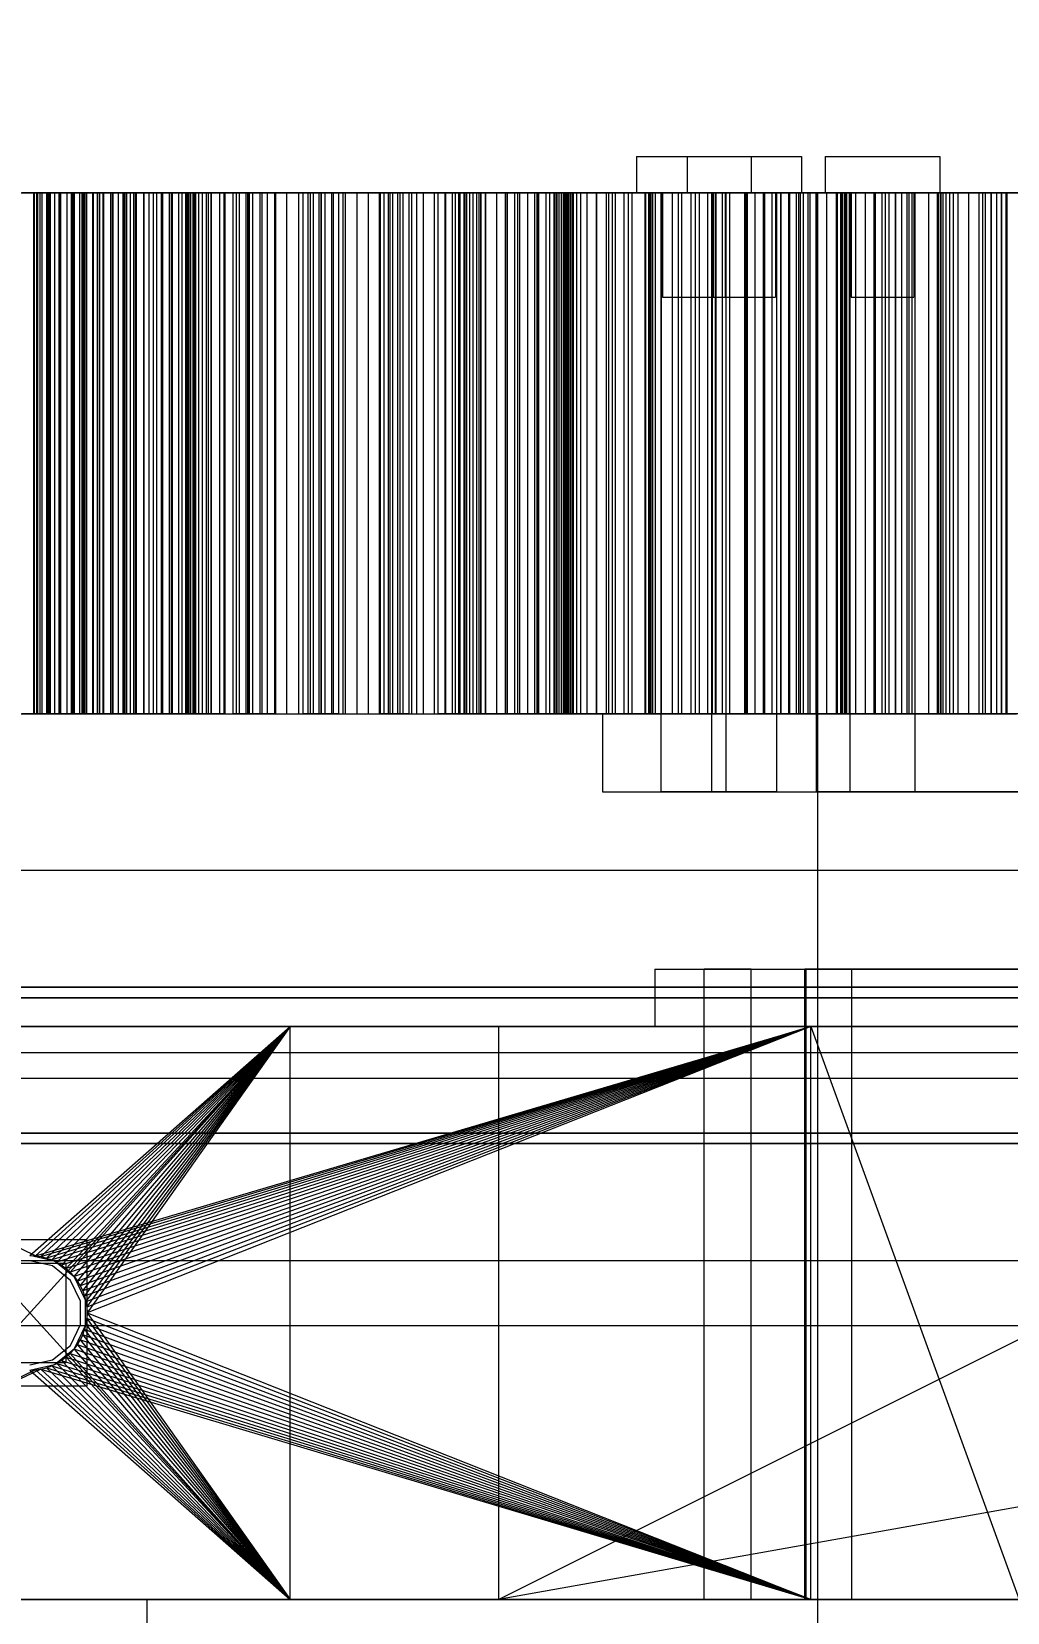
# Model space of a CAD drawing. Header units: millimetres. Extents: x -191664 to 191490, y -197311 to 10263.
# Drawn here: x 376 to 750, y -110025 to -109418 of the extents above; entities that cross this region are included whole.
import ezdxf

# ---------------------------------------------------------------- set-up
doc = ezdxf.new("R2010")
doc.units = ezdxf.units.MM
doc.layers.add('DET_briquetadora_superior', color=7, linetype='Continuous', lineweight=0)
doc.layers.add('R15_COTAS_TRANSPORTE_P', color=1, linetype='Continuous', lineweight=0)
doc.dimstyles.new('PLANTA_20', dxfattribs={"dimtxt": 50, "dimasz": 30, "dimexe": 30, "dimexo": 16, "dimgap": 20, "dimtad": 1, "dimtih": 1, "dimtoh": 1, "dimdec": 1, "dimzin": 0, "dimdsep": 46, "dimcen": 0.09, "dimadec": 0, "dimazin": 0, "dimtfac": 1, "dimtdec": 4, "dimtofl": 0, "dimtmove": 0, "dimatfit": 3, "dimfxl": 1, "dimtolj": 1, "dimtzin": 0, "dimarcsym": 0})

# ---------------------------------------------------------------- blocks, each defined once
blk = doc.blocks.new('*D131')
at = {"layer": 'Defpoints', "color": 0, "transparency": 16777216}
for p in [(1100, -183968.15), (1139.8, -184162.66), (1104.62, -184212), (1304.62, -184212), (1304.62, -184212)]:
    blk.add_point(p, dxfattribs=at)
at = {"layer": 'R15_COTAS_TRANSPORTE_P', "color": 0, "lineweight": -2, "transparency": 16777216}
blk.add_arc((1304.62, -184212), 172.05, 140.00345, 169.99655, dxfattribs=at)
at = {"layer": 'R15_COTAS_TRANSPORTE_P', "color": 0, "transparency": 16777216}
for points in [[(1169.28, -184097.88), (1176.35, -184104.95), (1194.03, -184080.2)], [(1140.17, -184182.55), (1130.2, -184181.68), (1132.57, -184212)]]:
    blk.add_solid(points, dxfattribs=at)
blk = doc.blocks.new('*D132')
at = {"layer": 'Defpoints', "color": 0, "transparency": 16777216}
for p in [(-500, -194490), (-500, -194490), (500, -194490), (203.29, -194656.68), (439.69, -194832.02)]:
    blk.add_point(p, dxfattribs=at)
at = {"layer": 'R15_COTAS_TRANSPORTE_P', "color": 0, "lineweight": -2, "transparency": 16777216}
blk.add_arc((-500, -194490), 722.77, 342.37834, 357.62166, dxfattribs=at)
at = {"layer": 'R15_COTAS_TRANSPORTE_P', "color": 0, "transparency": 16777216}
for points in [[(217.15, -194519.89), (227.15, -194520.1), (222.77, -194490)], [(193.59, -194710.42), (184.12, -194707.19), (179.18, -194737.2)]]:
    blk.add_solid(points, dxfattribs=at)
blk = doc.blocks.new('*D133')
at = {"layer": 'Defpoints', "color": 0, "transparency": 16777216}
for p in [(439.69, -194147.98), (217.89, -194406.09), (-500, -194490), (-500, -194490), (500, -194490)]:
    blk.add_point(p, dxfattribs=at)
at = {"layer": 'R15_COTAS_TRANSPORTE_P', "color": 0, "lineweight": -2, "transparency": 16777216}
blk.add_arc((-500, -194490), 722.77, 2.37834, 17.62166, dxfattribs=at)
at = {"layer": 'R15_COTAS_TRANSPORTE_P', "color": 0, "transparency": 16777216}
for points in [[(184.12, -194272.81), (193.59, -194269.58), (179.18, -194242.8)], [(227.15, -194459.9), (217.15, -194460.11), (222.77, -194490)]]:
    blk.add_solid(points, dxfattribs=at)

msp = doc.modelspace()

# ---------------------------------------------------------------- linework, layer by layer
at = {"layer": 'DET_briquetadora_superior', "color": 9, "true_color": 0xb9c3c2}
for p, q in [((608, -109466), (610.18, -109466)), ((608, -109466), (608, -109480)), ((610.18, -109466), (616.28, -109466)), ((616.28, -109466), (625.1, -109466)), ((625.1, -109466), (634.9, -109466)), ((627.43, -109466), (629.6, -109466)), ((627.43, -109466), (627.43, -109480)), ((629.6, -109466), (635.71, -109466)), ((634.9, -109466), (643.72, -109466)), ((635.71, -109466), (644.53, -109466)), ((643.72, -109466), (649.82, -109466)), ((644.53, -109466), (654.32, -109466)), ((649.82, -109466), (652, -109466)), ((652, -109466), (652, -109480)), ((654.32, -109466), (663.14, -109466)), ((663.14, -109466), (669.25, -109466)), ((669.25, -109466), (671.43, -109466)), ((671.43, -109466), (671.43, -109480)), ((680.5, -109466), (682.68, -109466)), ((680.5, -109466), (680.5, -109480)), ((682.68, -109466), (688.78, -109466)), ((688.78, -109466), (697.6, -109466)), ((697.6, -109466), (707.4, -109466)), ((707.4, -109466), (716.22, -109466)), ((716.22, -109466), (722.32, -109466)), ((722.32, -109466), (724.5, -109466)), ((724.5, -109466), (724.5, -109480)), ((371.42, -109480), (376.43, -109480)), ((376.7, -109480), (371.97, -109480)), ((377.6, -109480), (373.06, -109480)), ((378.01, -109480), (373.73, -109480)), ((374.76, -109480), (379.63, -109480)), ((376.43, -109480), (376.43, -109680)), ((376.43, -109480), (381.41, -109480)), ((376.7, -109480), (376.7, -109680)), ((381.43, -109480), (376.7, -109480)), ((377.6, -109480), (377.6, -109680)), ((382.17, -109480), (377.6, -109480)), ((378.01, -109480), (378.01, -109680)), ((382.33, -109480), (378.01, -109480)), ((378.86, -109480), (378.86, -109680)), ((382.8, -109480), (378.86, -109480)), ((378.86, -109480), (381.72, -109480)), ((379.63, -109480), (379.63, -109680)), ((379.63, -109480), (384.47, -109480)), ((381.41, -109480), (381.41, -109680)), ((381.41, -109480), (386.37, -109480)), ((381.43, -109480), (381.43, -109680)), ((386.15, -109480), (381.43, -109480)), ((381.72, -109480), (381.72, -109680)), ((381.72, -109480), (386.81, -109480)), ((382.17, -109480), (382.17, -109680)), ((386.75, -109480), (382.17, -109480)), ((382.33, -109480), (382.33, -109680)), ((386.69, -109480), (382.33, -109480)), ((382.8, -109480), (382.8, -109680)), ((386.79, -109480), (382.8, -109480)), ((384.47, -109480), (384.47, -109680)), ((384.47, -109480), (389.3, -109480)), ((386.15, -109480), (386.15, -109680)), ((390.88, -109480), (386.15, -109480)), ((386.37, -109480), (386.37, -109680)), ((386.37, -109480), (391.28, -109480)), ((386.69, -109480), (386.69, -109680)), ((391.09, -109480), (386.69, -109480)), ((386.75, -109480), (386.75, -109680)), ((391.36, -109480), (386.75, -109480)), ((386.79, -109480), (386.79, -109680)), ((390.85, -109480), (386.79, -109480)), ((386.81, -109480), (386.81, -109680)), ((386.81, -109480), (391.85, -109480)), ((389.3, -109480), (389.3, -109680)), ((389.3, -109480), (394.09, -109480)), ((390.85, -109480), (390.85, -109680)), ((394.96, -109480), (390.85, -109480)), ((390.88, -109480), (390.88, -109680)), ((391.36, -109480), (390.88, -109480)), ((391.09, -109480), (391.09, -109680)), ((395.54, -109480), (391.09, -109480)), ((391.28, -109480), (391.28, -109680)), ((391.28, -109480), (396.16, -109480)), ((391.36, -109480), (391.36, -109680)), ((391.85, -109480), (391.85, -109680)), ((391.85, -109480), (396.85, -109480)), ((392.04, -109480), (392.04, -109680)), ((395.64, -109480), (392.04, -109480)), ((392.04, -109480), (395.81, -109480)), ((394.09, -109480), (394.09, -109680)), ((394.09, -109480), (395.54, -109480)), ((394.96, -109480), (394.96, -109680)), ((399.13, -109480), (394.96, -109480)), ((395.54, -109480), (395.54, -109680)), ((395.64, -109480), (395.64, -109680)), ((399.31, -109480), (395.64, -109480)), ((395.81, -109480), (395.81, -109680)), ((395.81, -109480), (400.93, -109480)), ((396.16, -109480), (396.16, -109680)), ((396.16, -109480), (400.98, -109480)), ((396.85, -109480), (396.85, -109680)), ((396.85, -109480), (401.79, -109480)), ((399.13, -109480), (399.13, -109680)), ((403.37, -109480), (399.13, -109480)), ((399.31, -109480), (399.31, -109680)), ((403.06, -109480), (399.31, -109480)), ((400.93, -109480), (400.93, -109680)), ((400.93, -109480), (405.98, -109480)), ((400.98, -109480), (400.98, -109680)), ((400.98, -109480), (403.37, -109480)), ((401.79, -109480), (401.79, -109680)), ((401.79, -109480), (406.66, -109480)), ((403.06, -109480), (403.06, -109680)), ((406.88, -109480), (403.06, -109480)), ((403.37, -109480), (403.37, -109680)), ((405.98, -109480), (405.98, -109680)), ((405.98, -109480), (410.97, -109480)), ((406.66, -109480), (406.66, -109680)), ((406.66, -109480), (411.46, -109480)), ((406.88, -109480), (406.88, -109680)), ((410.79, -109480), (406.88, -109480)), ((408.91, -109480), (408.91, -109680)), ((412.14, -109480), (408.91, -109480)), ((408.91, -109480), (413.56, -109480)), ((410.79, -109480), (410.79, -109680)), ((414.78, -109480), (410.79, -109480)), ((410.97, -109480), (410.97, -109680)), ((410.97, -109480), (415.89, -109480)), ((411.46, -109480), (411.46, -109680)), ((411.46, -109480), (414.78, -109480)), ((412.14, -109480), (412.14, -109680)), ((415.45, -109480), (412.14, -109480)), ((413.56, -109480), (413.56, -109680)), ((413.56, -109480), (418.65, -109480)), ((414.78, -109480), (414.78, -109680)), ((415.45, -109480), (415.45, -109680)), ((418.86, -109480), (415.45, -109480)), ((415.89, -109480), (415.89, -109680)), ((415.89, -109480), (420.72, -109480)), ((418.65, -109480), (418.65, -109680)), ((418.65, -109480), (423.67, -109480)), ((418.86, -109480), (418.86, -109680)), ((422.35, -109480), (418.86, -109480)), ((420.72, -109480), (420.72, -109680)), ((420.72, -109480), (425.45, -109480)), ((422.35, -109480), (422.35, -109680)), ((425.95, -109480), (422.35, -109480)), ((423.67, -109480), (423.67, -109680)), ((423.67, -109480), (428.6, -109480)), ((425.45, -109480), (425.45, -109680)), ((425.45, -109480), (429.66, -109480)), ((425.95, -109480), (425.95, -109680)), ((429.66, -109480), (425.95, -109480)), ((428.6, -109480), (428.6, -109680)), ((428.6, -109480), (433.44, -109480)), ((429.3, -109480), (429.3, -109680)), ((432.13, -109480), (429.3, -109480)), ((429.3, -109480), (434.78, -109480)), ((429.66, -109480), (429.66, -109680)), ((432.13, -109480), (432.13, -109680)), ((435.05, -109480), (432.13, -109480)), ((433.44, -109480), (433.44, -109680)), ((433.44, -109480), (438.18, -109480)), ((434.78, -109480), (434.78, -109680)), ((434.78, -109480), (439.8, -109480)), ((435, -109480), (435.08, -109480)), ((435, -109680), (435, -109480)), ((435.05, -109480), (435.05, -109680)), ((438.08, -109480), (435.05, -109480)), ((435.08, -109480), (435.31, -109480)), ((435.08, -109680), (435.08, -109480)), ((435.31, -109480), (435.69, -109480)), ((435.31, -109680), (435.31, -109480)), ((435.69, -109480), (436.23, -109480)), ((435.69, -109680), (435.69, -109480)), ((436.23, -109480), (436.92, -109480)), ((436.23, -109680), (436.23, -109480)), ((436.92, -109480), (437.76, -109480)), ((436.92, -109680), (436.92, -109480)), ((437.76, -109480), (438.75, -109480)), ((437.76, -109680), (437.76, -109480)), ((438.08, -109480), (438.08, -109680)), ((441.22, -109480), (438.08, -109480)), ((438.18, -109480), (438.18, -109680)), ((438.18, -109480), (442.81, -109480)), ((438.75, -109480), (439.9, -109480)), ((438.75, -109680), (438.75, -109480)), ((439.8, -109480), (439.8, -109680)), ((439.8, -109480), (444.73, -109480)), ((443.67, -109480), (439.9, -109480)), ((439.9, -109680), (439.9, -109480)), ((441.22, -109480), (441.22, -109680)), ((444.48, -109480), (441.22, -109480)), ((442.81, -109480), (442.81, -109680)), ((442.81, -109480), (447.87, -109480)), ((450.03, -109480), (443.67, -109480)), ((443.67, -109680), (443.67, -109480)), ((444.48, -109480), (444.48, -109680)), ((447.87, -109480), (444.48, -109480)), ((444.73, -109480), (444.73, -109680)), ((444.73, -109480), (449.57, -109480)), ((447.87, -109480), (447.87, -109680)), ((449.57, -109480), (449.57, -109680)), ((449.57, -109480), (454.29, -109480)), ((458.76, -109480), (450.03, -109480)), ((450.03, -109680), (450.03, -109480)), ((453.03, -109480), (453.03, -109680)), ((455.42, -109480), (453.03, -109480)), ((453.03, -109480), (459.28, -109480)), ((454.29, -109480), (454.29, -109680)), ((454.29, -109480), (458.89, -109480)), ((455.42, -109480), (455.42, -109680)), ((457.92, -109480), (455.42, -109480)), ((457.92, -109480), (457.92, -109680)), ((460.55, -109480), (457.92, -109480)), ((469.5, -109480), (458.76, -109480)), ((458.76, -109680), (458.76, -109480)), ((458.89, -109480), (458.89, -109680)), ((458.89, -109480), (463.36, -109480)), ((459.28, -109480), (459.28, -109680)), ((459.28, -109480), (464.19, -109480)), ((460.55, -109480), (460.55, -109680)), ((463.3, -109480), (460.55, -109480)), ((463.3, -109480), (463.3, -109680)), ((466.19, -109480), (463.3, -109480)), ((463.36, -109480), (463.36, -109680)), ((463.36, -109480), (469.23, -109480)), ((464.19, -109480), (464.19, -109680)), ((464.19, -109480), (468.98, -109480)), ((466.19, -109480), (466.19, -109680)), ((469.23, -109480), (466.19, -109480)), ((468.98, -109480), (468.98, -109680)), ((468.98, -109480), (473.66, -109480)), ((469.23, -109480), (469.23, -109680)), ((481.86, -109480), (469.5, -109480)), ((469.5, -109680), (469.5, -109480)), ((473.66, -109480), (473.66, -109680)), ((473.66, -109480), (478.22, -109480)), ((478.22, -109480), (478.22, -109680)), ((478.22, -109480), (482.65, -109480)), ((479.85, -109480), (479.85, -109680)), ((481.79, -109480), (479.85, -109480)), ((479.85, -109480), (486.83, -109480)), ((481.79, -109480), (481.79, -109680)), ((483.85, -109480), (481.79, -109480)), ((495.34, -109480), (481.86, -109480)), ((481.86, -109680), (481.86, -109480)), ((482.65, -109480), (482.65, -109680)), ((482.65, -109480), (486.91, -109480)), ((483.85, -109480), (483.85, -109680)), ((486.05, -109480), (483.85, -109480)), ((486.05, -109480), (486.05, -109680)), ((488.38, -109480), (486.05, -109480)), ((486.83, -109480), (486.83, -109680)), ((486.83, -109480), (491.56, -109480)), ((486.91, -109480), (486.91, -109680)), ((486.91, -109480), (493.53, -109480)), ((488.38, -109480), (488.38, -109680)), ((490.87, -109480), (488.38, -109480)), ((490.87, -109480), (490.87, -109680)), ((493.53, -109480), (490.87, -109480)), ((491.56, -109480), (491.56, -109680)), ((491.56, -109480), (496.18, -109480)), ((493.53, -109480), (493.53, -109680)), ((509.45, -109480), (495.34, -109480)), ((495.34, -109680), (495.34, -109480)), ((496.18, -109480), (496.18, -109680)), ((496.18, -109480), (500.67, -109480)), ((500.67, -109480), (500.67, -109680)), ((500.67, -109480), (505.02, -109480)), ((505.02, -109480), (505.02, -109680)), ((505.02, -109480), (509.22, -109480)), ((509.22, -109480), (509.22, -109680)), ((509.22, -109480), (513.24, -109480)), ((523.62, -109480), (509.45, -109480)), ((509.45, -109680), (509.45, -109480)), ((509.52, -109480), (509.52, -109680)), ((510.98, -109480), (509.52, -109480)), ((509.52, -109480), (517.14, -109480)), ((510.98, -109480), (510.98, -109680)), ((512.58, -109480), (510.98, -109480)), ((512.58, -109480), (512.58, -109680)), ((514.33, -109480), (512.58, -109480)), ((513.24, -109480), (513.24, -109680)), ((513.24, -109480), (520.54, -109480)), ((514.33, -109480), (514.33, -109680)), ((516.23, -109480), (514.33, -109480)), ((516.23, -109480), (516.23, -109680)), ((518.29, -109480), (516.23, -109480)), ((517.14, -109480), (517.14, -109680)), ((517.14, -109480), (521.66, -109480)), ((518.29, -109480), (518.29, -109680)), ((520.54, -109480), (518.29, -109480)), ((520.54, -109480), (520.54, -109680)), ((521.66, -109480), (521.66, -109680)), ((521.66, -109480), (526.06, -109480)), ((537.33, -109480), (523.62, -109480)), ((523.62, -109680), (523.62, -109480)), ((526.06, -109480), (526.06, -109680)), ((526.06, -109480), (530.31, -109480)), ((530.31, -109480), (530.31, -109680)), ((530.31, -109480), (534.41, -109480)), ((531.79, -109480), (534.47, -109480)), ((531.88, -109480), (531.79, -109480)), ((531.79, -109680), (531.79, -109480)), ((534.74, -109480), (531.88, -109480)), ((531.88, -109680), (531.88, -109480)), ((534.41, -109480), (534.41, -109680)), ((534.41, -109480), (538.35, -109480)), ((534.47, -109480), (539.83, -109480)), ((534.47, -109680), (534.47, -109480)), ((540.26, -109480), (534.74, -109480)), ((534.74, -109680), (534.74, -109480)), ((550.03, -109480), (537.33, -109480)), ((537.33, -109680), (537.33, -109480)), ((538.35, -109480), (538.35, -109680)), ((538.35, -109480), (542.09, -109480)), ((539.83, -109480), (547.65, -109480)), ((539.83, -109680), (539.83, -109480)), ((548.24, -109480), (540.26, -109480)), ((540.26, -109680), (540.26, -109480)), ((541.74, -109480), (541.74, -109680)), ((542.72, -109480), (541.74, -109480)), ((541.74, -109480), (549.94, -109480)), ((542.09, -109480), (542.09, -109680)), ((542.09, -109480), (550, -109480)), ((542.72, -109480), (542.72, -109680)), ((543.84, -109480), (542.72, -109480)), ((543.84, -109480), (543.84, -109680)), ((545.12, -109480), (543.84, -109480)), ((545.12, -109480), (545.12, -109680)), ((546.56, -109480), (545.12, -109480)), ((546.56, -109480), (546.56, -109680)), ((548.18, -109480), (546.56, -109480)), ((547.65, -109480), (557.64, -109480)), ((547.65, -109680), (547.65, -109480)), ((548.18, -109480), (548.18, -109680)), ((550, -109480), (548.18, -109480)), ((558.35, -109480), (548.24, -109480)), ((548.24, -109680), (548.24, -109480)), ((549.94, -109480), (549.94, -109680)), ((549.94, -109480), (554.21, -109480)), ((550, -109480), (550, -109680)), ((561.25, -109480), (550.03, -109480)), ((550.03, -109680), (550.03, -109480)), ((554.21, -109480), (554.21, -109680)), ((554.21, -109480), (558.33, -109480)), ((557.64, -109480), (563.24, -109480)), ((557.64, -109680), (557.64, -109480)), ((558.33, -109480), (558.33, -109680)), ((558.33, -109480), (562.31, -109480)), ((570.22, -109480), (558.35, -109480)), ((558.35, -109680), (558.35, -109480)), ((570.56, -109480), (561.25, -109480)), ((561.25, -109680), (561.25, -109480)), ((562.31, -109480), (562.31, -109680)), ((562.31, -109480), (566.12, -109480)), ((563.24, -109480), (568.94, -109480)), ((563.24, -109680), (563.24, -109480)), ((566.12, -109480), (566.12, -109680)), ((566.12, -109480), (569.75, -109480)), ((568.94, -109480), (574.73, -109480)), ((568.94, -109680), (568.94, -109480)), ((569.75, -109480), (569.75, -109680)), ((569.75, -109480), (573.18, -109480)), ((583.38, -109480), (570.22, -109480)), ((570.22, -109680), (570.22, -109480)), ((577.58, -109480), (570.56, -109480)), ((570.56, -109680), (570.56, -109480)), ((573.18, -109480), (573.18, -109680)), ((573.18, -109480), (581.63, -109480)), ((574.73, -109480), (580.62, -109480)), ((574.73, -109680), (574.73, -109480)), ((576.21, -109480), (576.21, -109680)), ((576.69, -109480), (576.21, -109480)), ((576.21, -109480), (584.91, -109480)), ((576.69, -109480), (576.69, -109680)), ((577.33, -109480), (576.69, -109480)), ((577.33, -109480), (577.33, -109680)), ((578.13, -109480), (577.33, -109480)), ((582.07, -109480), (577.58, -109480)), ((577.58, -109680), (577.58, -109480)), ((578.13, -109480), (578.13, -109680)), ((579.1, -109480), (578.13, -109480)), ((579.1, -109480), (579.1, -109680)), ((580.26, -109480), (579.1, -109480)), ((580, -109480), (580.04, -109480)), ((580, -109680), (580, -109480)), ((580.04, -109480), (580.18, -109480)), ((580.04, -109680), (580.04, -109480)), ((580.18, -109480), (580.4, -109480)), ((580.18, -109680), (580.18, -109480)), ((580.26, -109480), (580.26, -109680)), ((581.63, -109480), (580.26, -109480)), ((580.4, -109480), (580.7, -109480)), ((580.4, -109680), (580.4, -109480)), ((580.62, -109480), (586.59, -109480)), ((580.62, -109680), (580.62, -109480)), ((580.7, -109480), (581.1, -109480)), ((580.7, -109680), (580.7, -109480)), ((581.1, -109480), (581.58, -109480)), ((581.1, -109680), (581.1, -109480)), ((581.58, -109480), (582.15, -109480)), ((581.58, -109680), (581.58, -109480)), ((581.63, -109480), (581.63, -109680)), ((583.83, -109480), (582.07, -109480)), ((582.07, -109680), (582.07, -109480)), ((582.15, -109480), (582.81, -109480)), ((582.15, -109680), (582.15, -109480)), ((582.81, -109480), (583.83, -109480)), ((582.81, -109680), (582.81, -109480)), ((597.34, -109480), (583.38, -109480)), ((583.38, -109680), (583.38, -109480)), ((583.83, -109680), (583.83, -109480)), ((584.91, -109480), (584.91, -109680)), ((584.91, -109480), (588.88, -109480)), ((586.59, -109480), (592.64, -109480)), ((586.59, -109680), (586.59, -109480)), ((588.88, -109480), (588.88, -109680)), ((588.88, -109480), (592.7, -109480)), ((592.64, -109480), (598.78, -109480)), ((592.64, -109680), (592.64, -109480)), ((592.7, -109480), (592.7, -109680)), ((592.7, -109480), (596.36, -109480)), ((596.36, -109480), (596.36, -109680)), ((596.36, -109480), (599.84, -109480)), ((611.55, -109480), (597.34, -109480)), ((597.34, -109680), (597.34, -109480)), ((598.78, -109480), (605, -109480)), ((598.78, -109680), (598.78, -109480)), ((599.84, -109480), (599.84, -109680)), ((599.84, -109480), (603.14, -109480)), ((603.14, -109480), (603.14, -109680)), ((603.14, -109480), (606.22, -109480)), ((605, -109480), (611.29, -109480)), ((605, -109680), (605, -109480)), ((606.22, -109480), (606.22, -109680)), ((606.22, -109480), (615.12, -109480)), ((608, -109480), (610.18, -109480)), ((610.18, -109480), (616.28, -109480)), ((611.29, -109480), (617.66, -109480)), ((611.29, -109680), (611.29, -109480)), ((625.47, -109480), (611.55, -109480)), ((611.55, -109680), (611.55, -109480)), ((612.58, -109480), (612.58, -109680)), ((612.72, -109480), (612.58, -109480)), ((612.58, -109480), (612.6, -109480)), ((612.6, -109480), (612.6, -109680)), ((612.6, -109480), (621.71, -109480)), ((612.72, -109480), (612.72, -109680)), ((613.03, -109480), (612.72, -109480)), ((613.03, -109480), (613.03, -109680)), ((613.52, -109480), (613.03, -109480)), ((613.52, -109480), (613.52, -109680)), ((614.21, -109480), (613.52, -109480)), ((614.21, -109480), (614.21, -109680)), ((615.12, -109480), (614.21, -109480)), ((615.12, -109480), (615.12, -109680)), ((616.28, -109480), (625.1, -109480)), ((617.5, -109710), (617.5, -109480)), ((618.74, -109480), (617.5, -109480)), ((617.66, -109480), (624.1, -109480)), ((617.66, -109680), (617.66, -109480)), ((618, -109480), (619.19, -109480)), ((618, -109480), (618, -109520)), ((622.21, -109480), (618.74, -109480)), ((619.19, -109480), (622.52, -109480)), ((621.71, -109480), (621.71, -109680)), ((621.71, -109480), (625.34, -109480)), ((627.22, -109480), (622.21, -109480)), ((622.52, -109480), (627.33, -109480)), ((624.1, -109480), (630.61, -109480)), ((624.1, -109680), (624.1, -109480)), ((625.1, -109480), (634.9, -109480)), ((625.34, -109480), (625.34, -109680)), ((625.34, -109480), (628.82, -109480)), ((638.57, -109480), (625.47, -109480)), ((625.47, -109680), (625.47, -109480)), ((632.78, -109480), (627.22, -109480)), ((627.33, -109480), (632.67, -109480)), ((627.43, -109480), (629.6, -109480)), ((628.82, -109480), (628.82, -109680)), ((628.82, -109480), (632.13, -109480)), ((629.6, -109480), (635.71, -109480)), ((630.61, -109480), (637.19, -109480)), ((630.61, -109680), (630.61, -109480)), ((632.13, -109480), (632.13, -109680)), ((632.13, -109480), (635.25, -109480)), ((632.67, -109480), (637.48, -109480)), ((637.79, -109480), (632.78, -109480)), ((634.9, -109480), (643.72, -109480)), ((635.25, -109480), (635.25, -109680)), ((635.25, -109480), (638.18, -109480)), ((635.71, -109480), (644.53, -109480)), ((636.93, -109710), (636.93, -109480)), ((638.16, -109480), (636.93, -109480)), ((637.19, -109480), (643.82, -109480)), ((637.19, -109680), (637.19, -109480)), ((637.43, -109480), (638.61, -109480)), ((637.43, -109480), (637.43, -109520)), ((637.48, -109480), (640.81, -109480)), ((641.26, -109480), (637.79, -109480)), ((641.63, -109480), (638.16, -109480)), ((638.18, -109480), (638.18, -109680)), ((638.18, -109480), (640.88, -109480)), ((650.33, -109480), (638.57, -109480)), ((638.57, -109680), (638.57, -109480)), ((638.61, -109480), (641.94, -109480)), ((640.81, -109480), (642, -109480)), ((640.88, -109480), (640.88, -109680)), ((640.88, -109480), (650.16, -109480)), ((642.5, -109480), (641.26, -109480)), ((646.64, -109480), (641.63, -109480)), ((641.94, -109480), (646.76, -109480)), ((642, -109480), (642, -109520)), ((642.5, -109710), (642.5, -109480)), ((643.72, -109480), (649.82, -109480)), ((643.82, -109480), (650.52, -109480)), ((643.82, -109680), (643.82, -109480)), ((644.53, -109480), (654.32, -109480)), ((652.21, -109480), (646.64, -109480)), ((646.76, -109480), (652.1, -109480)), ((649.49, -109480), (649.49, -109680)), ((649.49, -109480), (649.67, -109480)), ((649.5, -109480), (649.5, -109680)), ((649.71, -109480), (649.5, -109480)), ((649.67, -109480), (649.67, -109680)), ((649.67, -109480), (650.02, -109480)), ((649.71, -109480), (649.71, -109680)), ((650.16, -109480), (649.71, -109480)), ((649.82, -109480), (652, -109480)), ((650.02, -109480), (650.02, -109680)), ((650.02, -109480), (650.55, -109480)), ((650.16, -109480), (650.16, -109680)), ((653.55, -109480), (650.33, -109480)), ((650.33, -109680), (650.33, -109480)), ((650.52, -109480), (657.27, -109480)), ((650.52, -109680), (650.52, -109480)), ((650.55, -109480), (650.55, -109680)), ((650.55, -109480), (659.98, -109480)), ((652.1, -109480), (656.91, -109480)), ((657.22, -109480), (652.21, -109480)), ((656.82, -109480), (653.55, -109480)), ((653.55, -109680), (653.55, -109480)), ((654.32, -109480), (663.14, -109480)), ((660.14, -109480), (656.82, -109480)), ((656.82, -109680), (656.82, -109480)), ((656.91, -109480), (660.24, -109480)), ((660.69, -109480), (657.22, -109480)), ((657.27, -109480), (671.02, -109480)), ((657.27, -109680), (657.27, -109480)), ((659.98, -109480), (659.98, -109680)), ((659.98, -109480), (663.25, -109480)), ((663.51, -109480), (660.14, -109480)), ((660.14, -109680), (660.14, -109480)), ((660.24, -109480), (661.43, -109480)), ((661.93, -109480), (660.69, -109480)), ((661.43, -109480), (661.43, -109520)), ((661.93, -109710), (661.93, -109480)), ((663.14, -109480), (669.25, -109480)), ((663.25, -109480), (663.25, -109680)), ((663.25, -109480), (666.35, -109480)), ((666.94, -109480), (663.51, -109480)), ((663.51, -109680), (663.51, -109480)), ((666.35, -109480), (666.35, -109680)), ((666.35, -109480), (669.27, -109480)), ((670.41, -109480), (666.94, -109480)), ((666.94, -109680), (666.94, -109480)), ((669.25, -109480), (671.43, -109480)), ((669.27, -109480), (669.27, -109680)), ((669.27, -109480), (672.01, -109480)), ((673.93, -109480), (670.41, -109480)), ((670.41, -109680), (670.41, -109480)), ((671.02, -109480), (685.21, -109480)), ((671.02, -109680), (671.02, -109480)), ((672.01, -109480), (672.01, -109680)), ((672.01, -109480), (674.54, -109480)), ((677.5, -109480), (673.93, -109480)), ((673.93, -109680), (673.93, -109480)), ((674.54, -109480), (674.54, -109680)), ((674.54, -109480), (676.84, -109480)), ((676.84, -109480), (676.84, -109680)), ((676.84, -109480), (686.39, -109480)), ((677, -109480), (677, -109710)), ((678.88, -109480), (677, -109480)), ((677.5, -109480), (679.37, -109480)), ((677.5, -109480), (677.5, -110030)), ((681.11, -109480), (677.5, -109480)), ((677.5, -109680), (677.5, -109480)), ((684.46, -109480), (678.88, -109480)), ((679.37, -109480), (684.92, -109480)), ((680.5, -109480), (682.68, -109480)), ((684.76, -109480), (681.11, -109480)), ((681.11, -109680), (681.11, -109480)), ((682.68, -109480), (688.78, -109480)), ((693.52, -109480), (684.46, -109480)), ((688.46, -109480), (684.76, -109480)), ((684.76, -109680), (684.76, -109480)), ((684.92, -109480), (693.93, -109480)), ((685.21, -109480), (699.28, -109480)), ((685.21, -109680), (685.21, -109480)), ((686.39, -109480), (686.39, -109680)), ((686.39, -109480), (686.42, -109480)), ((686.42, -109480), (686.42, -109680)), ((686.42, -109480), (686.68, -109480)), ((686.68, -109480), (686.68, -109680)), ((686.68, -109480), (687.16, -109480)), ((687.16, -109480), (687.16, -109680)), ((687.16, -109480), (687.83, -109480)), ((687.83, -109480), (687.83, -109680)), ((687.83, -109480), (688.67, -109480)), ((692.19, -109480), (688.46, -109480)), ((688.46, -109680), (688.46, -109480)), ((688.67, -109480), (688.67, -109680)), ((688.67, -109480), (689.7, -109480)), ((688.78, -109480), (697.6, -109480)), ((689.7, -109480), (689.7, -109680)), ((689.7, -109480), (699.37, -109480)), ((690, -109710), (690, -109480)), ((691.24, -109480), (690, -109480)), ((690.5, -109480), (691.69, -109480)), ((690.5, -109480), (690.5, -109520)), ((694.71, -109480), (691.24, -109480)), ((691.69, -109480), (695.02, -109480)), ((695.96, -109480), (692.19, -109480)), ((692.19, -109680), (692.19, -109480)), ((705.7, -109480), (693.52, -109480)), ((693.93, -109480), (706.06, -109480)), ((699.72, -109480), (694.71, -109480)), ((695.02, -109480), (699.83, -109480)), ((699.76, -109480), (695.96, -109480)), ((695.96, -109680), (695.96, -109480)), ((697.6, -109480), (707.4, -109480)), ((699.28, -109480), (712.71, -109480)), ((699.28, -109680), (699.28, -109480)), ((699.37, -109480), (699.37, -109680)), ((699.37, -109480), (702.23, -109480)), ((705.28, -109480), (699.72, -109480)), ((703.6, -109480), (699.76, -109480)), ((699.76, -109680), (699.76, -109480)), ((699.83, -109480), (705.17, -109480)), ((702.23, -109480), (702.23, -109680)), ((702.23, -109480), (704.92, -109480)), ((707.48, -109480), (703.6, -109480)), ((703.6, -109680), (703.6, -109480)), ((704.92, -109480), (704.92, -109680)), ((704.92, -109480), (707.43, -109480)), ((705.17, -109480), (709.98, -109480)), ((710.29, -109480), (705.28, -109480)), ((720.55, -109480), (705.7, -109480)), ((706.06, -109480), (720.83, -109480)), ((707.4, -109480), (716.22, -109480)), ((707.43, -109480), (707.43, -109680)), ((707.43, -109480), (709.75, -109480)), ((720.26, -109480), (707.48, -109480)), ((707.48, -109680), (707.48, -109480)), ((709.75, -109480), (709.75, -109680)), ((709.75, -109480), (711.86, -109480)), ((709.98, -109480), (713.31, -109480)), ((713.76, -109480), (710.29, -109480)), ((711.86, -109480), (711.86, -109680)), ((711.86, -109480), (713.73, -109480)), ((712.71, -109480), (724.98, -109480)), ((712.71, -109680), (712.71, -109480)), ((713.31, -109480), (714.5, -109480)), ((713.73, -109480), (713.73, -109680)), ((713.73, -109480), (723.48, -109480)), ((715, -109480), (713.76, -109480)), ((714.5, -109480), (714.5, -109520)), ((715, -109710), (715, -109480)), ((716.22, -109480), (722.32, -109480)), ((731.59, -109480), (720.26, -109480)), ((720.26, -109680), (720.26, -109480)), ((737.5, -109480), (720.55, -109480)), ((720.83, -109480), (737.69, -109480)), ((722.32, -109480), (724.5, -109480)), ((723.48, -109480), (723.48, -109680)), ((723.48, -109480), (723.98, -109480)), ((723.98, -109480), (723.98, -109680)), ((723.98, -109480), (724.72, -109480)), ((724.72, -109480), (724.72, -109680)), ((724.72, -109480), (725.67, -109480)), ((724.98, -109480), (735.6, -109480)), ((724.98, -109680), (724.98, -109480)), ((725.67, -109480), (725.67, -109680)), ((725.67, -109480), (726.82, -109480)), ((726.82, -109480), (726.82, -109680)), ((726.82, -109480), (728.16, -109480)), ((728.16, -109480), (728.16, -109680)), ((728.16, -109480), (729.66, -109480)), ((729.66, -109480), (729.66, -109680)), ((729.66, -109480), (739.48, -109480)), ((741.03, -109480), (731.59, -109480)), ((731.59, -109680), (731.59, -109480)), ((735.6, -109480), (744.18, -109480)), ((735.6, -109680), (735.6, -109480)), ((755.88, -109480), (737.5, -109480)), ((737.69, -109480), (755.98, -109480)), ((739.48, -109480), (739.48, -109680)), ((739.48, -109480), (741.91, -109480)), ((748.22, -109480), (741.03, -109480)), ((741.03, -109680), (741.03, -109480)), ((741.91, -109480), (741.91, -109680)), ((741.91, -109480), (744.17, -109480)), ((744.17, -109480), (744.17, -109680)), ((744.17, -109480), (746.25, -109480)), ((744.18, -109480), (750.39, -109480)), ((744.18, -109680), (744.18, -109480)), ((746.25, -109480), (746.25, -109680)), ((746.25, -109480), (748.13, -109480)), ((748.13, -109480), (748.13, -109680)), ((748.13, -109480), (749.8, -109480)), ((752.87, -109480), (748.22, -109480)), ((748.22, -109680), (748.22, -109480)), ((749.8, -109480), (749.8, -109680)), ((749.8, -109480), (751.22, -109480)), ((750.39, -109480), (753.98, -109480)), ((750.39, -109680), (750.39, -109480)), ((618, -109520), (619.19, -109520)), ((619.19, -109520), (622.52, -109520)), ((622.52, -109520), (627.33, -109520)), ((627.33, -109520), (632.67, -109520)), ((632.67, -109520), (637.48, -109520)), ((637.43, -109520), (638.61, -109520)), ((637.48, -109520), (640.81, -109520)), ((638.61, -109520), (641.94, -109520)), ((640.81, -109520), (642, -109520)), ((641.94, -109520), (646.76, -109520)), ((646.76, -109520), (652.1, -109520)), ((652.1, -109520), (656.91, -109520)), ((656.91, -109520), (660.24, -109520)), ((660.24, -109520), (661.43, -109520)), ((690.5, -109520), (691.69, -109520)), ((691.69, -109520), (695.02, -109520)), ((695.02, -109520), (699.83, -109520)), ((699.83, -109520), (705.17, -109520)), ((705.17, -109520), (709.98, -109520)), ((709.98, -109520), (713.31, -109520)), ((713.31, -109520), (714.5, -109520)), ((371.42, -109680), (376.43, -109680)), ((376.7, -109680), (371.97, -109680)), ((377.6, -109680), (373.06, -109680)), ((378.01, -109680), (373.73, -109680)), ((374.76, -109680), (379.63, -109680)), ((376.43, -109680), (381.41, -109680)), ((381.43, -109680), (376.7, -109680)), ((382.17, -109680), (377.6, -109680)), ((382.33, -109680), (378.01, -109680)), ((382.8, -109680), (378.86, -109680)), ((378.86, -109680), (381.72, -109680)), ((379.63, -109680), (384.47, -109680)), ((381.41, -109680), (386.37, -109680)), ((386.15, -109680), (381.43, -109680)), ((381.72, -109680), (386.81, -109680)), ((386.75, -109680), (382.17, -109680)), ((386.69, -109680), (382.33, -109680)), ((386.79, -109680), (382.8, -109680)), ((384.47, -109680), (389.3, -109680)), ((390.88, -109680), (386.15, -109680)), ((386.37, -109680), (391.28, -109680)), ((391.09, -109680), (386.69, -109680)), ((391.36, -109680), (386.75, -109680)), ((390.85, -109680), (386.79, -109680)), ((386.81, -109680), (391.85, -109680)), ((389.3, -109680), (394.09, -109680)), ((394.96, -109680), (390.85, -109680)), ((391.36, -109680), (390.88, -109680)), ((395.54, -109680), (391.09, -109680)), ((391.28, -109680), (396.16, -109680)), ((391.85, -109680), (396.85, -109680)), ((395.64, -109680), (392.04, -109680)), ((392.04, -109680), (395.81, -109680)), ((394.09, -109680), (395.54, -109680)), ((399.13, -109680), (394.96, -109680)), ((399.31, -109680), (395.64, -109680)), ((395.81, -109680), (400.93, -109680)), ((396.16, -109680), (400.98, -109680)), ((396.85, -109680), (401.79, -109680)), ((403.37, -109680), (399.13, -109680)), ((403.06, -109680), (399.31, -109680)), ((400.93, -109680), (405.98, -109680)), ((400.98, -109680), (403.37, -109680)), ((401.79, -109680), (406.66, -109680)), ((406.88, -109680), (403.06, -109680)), ((405.98, -109680), (410.97, -109680)), ((406.66, -109680), (411.46, -109680)), ((410.79, -109680), (406.88, -109680)), ((412.14, -109680), (408.91, -109680)), ((408.91, -109680), (413.56, -109680)), ((414.78, -109680), (410.79, -109680)), ((410.97, -109680), (415.89, -109680)), ((411.46, -109680), (414.78, -109680)), ((415.45, -109680), (412.14, -109680)), ((413.56, -109680), (418.65, -109680)), ((418.86, -109680), (415.45, -109680)), ((415.89, -109680), (420.72, -109680)), ((418.65, -109680), (423.67, -109680)), ((422.35, -109680), (418.86, -109680)), ((420.72, -109680), (425.45, -109680)), ((425.95, -109680), (422.35, -109680)), ((423.67, -109680), (428.6, -109680)), ((425.45, -109680), (429.66, -109680)), ((429.66, -109680), (425.95, -109680)), ((428.6, -109680), (433.44, -109680)), ((432.13, -109680), (429.3, -109680)), ((429.3, -109680), (434.78, -109680)), ((435.05, -109680), (432.13, -109680)), ((433.44, -109680), (438.18, -109680)), ((434.78, -109680), (439.8, -109680)), ((435.08, -109680), (435, -109680)), ((438.08, -109680), (435.05, -109680)), ((435.31, -109680), (435.08, -109680)), ((435.69, -109680), (435.31, -109680)), ((436.23, -109680), (435.69, -109680)), ((436.92, -109680), (436.23, -109680)), ((437.76, -109680), (436.92, -109680)), ((438.75, -109680), (437.76, -109680)), ((441.22, -109680), (438.08, -109680)), ((438.18, -109680), (442.81, -109680)), ((439.9, -109680), (438.75, -109680)), ((439.8, -109680), (444.73, -109680)), ((443.67, -109680), (439.9, -109680)), ((444.48, -109680), (441.22, -109680)), ((442.81, -109680), (447.87, -109680)), ((450.03, -109680), (443.67, -109680)), ((447.87, -109680), (444.48, -109680)), ((444.73, -109680), (449.57, -109680)), ((449.57, -109680), (454.29, -109680)), ((450.03, -109680), (458.76, -109680)), ((455.42, -109680), (453.03, -109680)), ((453.03, -109680), (459.28, -109680)), ((454.29, -109680), (458.89, -109680)), ((457.92, -109680), (455.42, -109680)), ((460.55, -109680), (457.92, -109680)), ((458.76, -109680), (469.5, -109680)), ((458.89, -109680), (463.36, -109680)), ((459.28, -109680), (464.19, -109680)), ((463.3, -109680), (460.55, -109680)), ((466.19, -109680), (463.3, -109680)), ((463.36, -109680), (469.23, -109680)), ((464.19, -109680), (468.98, -109680)), ((469.23, -109680), (466.19, -109680)), ((468.98, -109680), (473.66, -109680)), ((469.5, -109680), (481.86, -109680)), ((473.66, -109680), (478.22, -109680)), ((478.22, -109680), (482.65, -109680)), ((481.79, -109680), (479.85, -109680)), ((479.85, -109680), (486.83, -109680)), ((483.85, -109680), (481.79, -109680)), ((481.86, -109680), (495.34, -109680)), ((482.65, -109680), (486.91, -109680)), ((486.05, -109680), (483.85, -109680)), ((488.38, -109680), (486.05, -109680)), ((486.83, -109680), (491.56, -109680)), ((486.91, -109680), (493.53, -109680)), ((490.87, -109680), (488.38, -109680)), ((493.53, -109680), (490.87, -109680)), ((491.56, -109680), (496.18, -109680)), ((495.34, -109680), (509.45, -109680)), ((496.18, -109680), (500.67, -109680)), ((500.67, -109680), (505.02, -109680)), ((505.02, -109680), (509.22, -109680)), ((509.22, -109680), (513.24, -109680)), ((509.45, -109680), (523.62, -109680)), ((510.98, -109680), (509.52, -109680)), ((509.52, -109680), (517.14, -109680)), ((512.58, -109680), (510.98, -109680)), ((514.33, -109680), (512.58, -109680)), ((513.24, -109680), (520.54, -109680)), ((516.23, -109680), (514.33, -109680)), ((518.29, -109680), (516.23, -109680)), ((517.14, -109680), (521.66, -109680)), ((520.54, -109680), (518.29, -109680)), ((521.66, -109680), (526.06, -109680)), ((523.62, -109680), (537.33, -109680)), ((526.06, -109680), (530.31, -109680)), ((530.31, -109680), (534.41, -109680)), ((531.88, -109680), (531.79, -109680)), ((531.79, -109680), (534.47, -109680)), ((534.74, -109680), (531.88, -109680)), ((534.41, -109680), (538.35, -109680)), ((534.47, -109680), (539.83, -109680)), ((540.26, -109680), (534.74, -109680)), ((537.33, -109680), (550.03, -109680)), ((538.35, -109680), (542.09, -109680)), ((539.83, -109680), (547.65, -109680)), ((548.24, -109680), (540.26, -109680)), ((542.72, -109680), (541.74, -109680)), ((541.74, -109680), (549.94, -109680)), ((542.09, -109680), (550, -109680)), ((543.84, -109680), (542.72, -109680)), ((545.12, -109680), (543.84, -109680)), ((546.56, -109680), (545.12, -109680)), ((548.18, -109680), (546.56, -109680)), ((547.65, -109680), (557.64, -109680)), ((550, -109680), (548.18, -109680)), ((558.35, -109680), (548.24, -109680)), ((549.94, -109680), (554.21, -109680)), ((550.03, -109680), (561.25, -109680)), ((554.21, -109680), (558.33, -109680)), ((557.64, -109680), (563.24, -109680)), ((558.33, -109680), (562.31, -109680)), ((570.22, -109680), (558.35, -109680)), ((561.25, -109680), (570.56, -109680)), ((562.31, -109680), (566.12, -109680)), ((563.24, -109680), (568.94, -109680)), ((566.12, -109680), (569.75, -109680)), ((568.94, -109680), (574.73, -109680)), ((569.75, -109680), (573.18, -109680)), ((583.38, -109680), (570.22, -109680)), ((570.56, -109680), (577.58, -109680)), ((573.18, -109680), (581.63, -109680)), ((574.73, -109680), (580.62, -109680)), ((576.69, -109680), (576.21, -109680)), ((576.21, -109680), (584.91, -109680)), ((577.33, -109680), (576.69, -109680)), ((578.13, -109680), (577.33, -109680)), ((577.58, -109680), (582.07, -109680)), ((579.1, -109680), (578.13, -109680)), ((580.26, -109680), (579.1, -109680)), ((580.04, -109680), (580, -109680)), ((580.18, -109680), (580.04, -109680)), ((580.4, -109680), (580.18, -109680)), ((581.63, -109680), (580.26, -109680)), ((580.7, -109680), (580.4, -109680)), ((580.62, -109680), (586.59, -109680)), ((581.1, -109680), (580.7, -109680)), ((581.58, -109680), (581.1, -109680)), ((582.15, -109680), (581.58, -109680)), ((582.07, -109680), (583.83, -109680)), ((582.81, -109680), (582.15, -109680)), ((583.83, -109680), (582.81, -109680)), ((597.34, -109680), (583.38, -109680)), ((584.91, -109680), (588.88, -109680)), ((586.59, -109680), (592.64, -109680)), ((588.88, -109680), (592.7, -109680)), ((592.64, -109680), (598.78, -109680)), ((592.7, -109680), (596.36, -109680)), ((596.06, -109680), (595, -109680)), ((595, -109680), (595, -109710)), ((599.21, -109680), (596.06, -109680)), ((596.36, -109680), (599.84, -109680)), ((611.55, -109680), (597.34, -109680)), ((598.78, -109680), (605, -109680)), ((604.42, -109680), (599.21, -109680)), ((599.84, -109680), (603.14, -109680)), ((603.14, -109680), (606.22, -109680)), ((611.64, -109680), (604.42, -109680)), ((605, -109680), (611.29, -109680)), ((606.22, -109680), (615.12, -109680)), ((611.29, -109680), (617.66, -109680)), ((625.47, -109680), (611.55, -109680)), ((620.77, -109680), (611.64, -109680)), ((612.72, -109680), (612.58, -109680)), ((612.58, -109680), (612.6, -109680)), ((612.6, -109680), (621.71, -109680)), ((613.03, -109680), (612.72, -109680)), ((613.52, -109680), (613.03, -109680)), ((614.21, -109680), (613.52, -109680)), ((615.12, -109680), (614.21, -109680)), ((617.66, -109680), (624.1, -109680)), ((631.7, -109680), (620.77, -109680)), ((621.71, -109680), (625.34, -109680)), ((624.1, -109680), (630.61, -109680)), ((625.34, -109680), (628.82, -109680)), ((638.57, -109680), (625.47, -109680)), ((628.82, -109680), (632.13, -109680)), ((630.61, -109680), (637.19, -109680)), ((644.32, -109680), (631.7, -109680)), ((632.13, -109680), (635.25, -109680)), ((635.25, -109680), (638.18, -109680)), ((637.19, -109680), (643.82, -109680)), ((638.18, -109680), (640.88, -109680)), ((650.33, -109680), (638.57, -109680)), ((640.88, -109680), (650.16, -109680)), ((643.82, -109680), (650.52, -109680)), ((658.47, -109680), (644.32, -109680)), ((649.49, -109680), (649.67, -109680)), ((649.71, -109680), (649.5, -109680)), ((649.67, -109680), (650.02, -109680)), ((650.16, -109680), (649.71, -109680)), ((650.02, -109680), (650.55, -109680)), ((653.55, -109680), (650.33, -109680)), ((650.52, -109680), (657.27, -109680)), ((650.55, -109680), (659.98, -109680)), ((656.82, -109680), (653.55, -109680)), ((660.14, -109680), (656.82, -109680)), ((657.27, -109680), (671.02, -109680)), ((673.99, -109680), (658.47, -109680)), ((659.98, -109680), (663.25, -109680)), ((663.51, -109680), (660.14, -109680)), ((663.25, -109680), (666.35, -109680)), ((666.94, -109680), (663.51, -109680)), ((666.35, -109680), (669.27, -109680)), ((670.41, -109680), (666.94, -109680)), ((669.27, -109680), (672.01, -109680)), ((673.93, -109680), (670.41, -109680)), ((671.02, -109680), (685.21, -109680)), ((672.01, -109680), (674.54, -109680)), ((677.5, -109680), (673.93, -109680)), ((690.69, -109680), (673.99, -109680)), ((674.54, -109680), (676.84, -109680)), ((676.84, -109680), (686.39, -109680)), ((681.11, -109680), (677.5, -109680)), ((684.76, -109680), (681.11, -109680)), ((688.46, -109680), (684.76, -109680)), ((685.21, -109680), (699.28, -109680)), ((686.39, -109680), (686.42, -109680)), ((686.42, -109680), (686.68, -109680)), ((686.68, -109680), (687.16, -109680)), ((687.16, -109680), (687.83, -109680)), ((687.83, -109680), (688.67, -109680)), ((692.19, -109680), (688.46, -109680)), ((688.67, -109680), (689.7, -109680)), ((689.7, -109680), (699.37, -109680)), ((708.38, -109680), (690.69, -109680)), ((695.96, -109680), (692.19, -109680)), ((699.76, -109680), (695.96, -109680)), ((699.28, -109680), (712.71, -109680)), ((699.37, -109680), (702.23, -109680)), ((703.6, -109680), (699.76, -109680)), ((702.23, -109680), (704.92, -109680)), ((707.48, -109680), (703.6, -109680)), ((704.92, -109680), (707.43, -109680)), ((707.43, -109680), (709.75, -109680)), ((720.26, -109680), (707.48, -109680)), ((726.84, -109680), (708.38, -109680)), ((709.75, -109680), (711.86, -109680)), ((711.86, -109680), (713.73, -109680)), ((712.71, -109680), (724.98, -109680)), ((713.73, -109680), (723.48, -109680)), ((731.59, -109680), (720.26, -109680)), ((723.48, -109680), (723.98, -109680)), ((723.98, -109680), (724.72, -109680)), ((724.72, -109680), (725.67, -109680)), ((724.98, -109680), (735.6, -109680)), ((725.67, -109680), (726.82, -109680)), ((726.82, -109680), (728.16, -109680)), ((745.88, -109680), (726.84, -109680)), ((728.16, -109680), (729.66, -109680)), ((729.66, -109680), (739.48, -109680)), ((741.03, -109680), (731.59, -109680)), ((735.6, -109680), (744.18, -109680)), ((739.48, -109680), (741.91, -109680)), ((748.22, -109680), (741.03, -109680)), ((741.91, -109680), (744.17, -109680)), ((744.17, -109680), (746.25, -109680)), ((744.18, -109680), (750.39, -109680)), ((765.26, -109680), (745.88, -109680)), ((746.25, -109680), (748.13, -109680)), ((748.13, -109680), (749.8, -109680)), ((752.87, -109680), (748.22, -109680)), ((749.8, -109680), (751.22, -109680)), ((750.39, -109680), (753.98, -109680)), ((595, -109710), (596.06, -109710)), ((596.06, -109710), (599.21, -109710)), ((599.21, -109710), (604.42, -109710)), ((604.42, -109710), (611.64, -109710)), ((611.64, -109710), (620.77, -109710)), ((618.74, -109710), (617.5, -109710)), ((622.21, -109710), (618.74, -109710)), ((620.77, -109710), (631.7, -109710)), ((627.22, -109710), (622.21, -109710)), ((632.78, -109710), (627.22, -109710)), ((631.7, -109710), (644.32, -109710)), ((637.79, -109710), (632.78, -109710)), ((638.16, -109710), (636.93, -109710)), ((641.26, -109710), (637.79, -109710)), ((641.63, -109710), (638.16, -109710)), ((642.5, -109710), (641.26, -109710)), ((646.64, -109710), (641.63, -109710)), ((644.32, -109710), (658.47, -109710)), ((652.21, -109710), (646.64, -109710)), ((657.22, -109710), (652.21, -109710)), ((660.69, -109710), (657.22, -109710)), ((658.47, -109710), (673.99, -109710)), ((661.93, -109710), (660.69, -109710)), ((673.99, -109710), (690.69, -109710)), ((678.88, -109710), (677, -109710)), ((684.46, -109710), (678.88, -109710)), ((693.52, -109710), (684.46, -109710)), ((691.24, -109710), (690, -109710)), ((690.69, -109710), (708.38, -109710)), ((694.71, -109710), (691.24, -109710)), ((705.7, -109710), (693.52, -109710)), ((699.72, -109710), (694.71, -109710)), ((705.28, -109710), (699.72, -109710)), ((710.29, -109710), (705.28, -109710)), ((720.55, -109710), (705.7, -109710)), ((708.38, -109710), (726.84, -109710)), ((713.76, -109710), (710.29, -109710)), ((715, -109710), (713.76, -109710)), ((737.5, -109710), (720.55, -109710)), ((726.84, -109710), (745.88, -109710)), ((755.88, -109710), (737.5, -109710)), ((745.88, -109710), (765.26, -109710)), ((615, -109778), (616.17, -109778)), ((615, -109778), (615, -109800)), ((616.17, -109778), (619.65, -109778)), ((619.65, -109778), (625.4, -109778)), ((625.4, -109778), (633.33, -109778)), ((633.33, -109778), (643.32, -109778)), ((634, -110020), (634, -109778)), ((634.89, -109778), (634, -109778)), ((637.39, -109778), (634.89, -109778)), ((641, -109778), (637.39, -109778)), ((645, -109778), (641, -109778)), ((643.32, -109778), (655.24, -109778)), ((648.61, -109778), (645, -109778)), ((651.11, -109778), (648.61, -109778)), ((652, -109778), (651.11, -109778)), ((652, -110020), (652, -109778)), ((655.24, -109778), (668.9, -109778)), ((668.9, -109778), (684.11, -109778)), ((672.66, -110020), (672.66, -109778)), ((673.55, -109778), (672.66, -109778)), ((673, -109778), (673, -110020)), ((674.74, -109778), (673, -109778)), ((676.05, -109778), (673.55, -109778)), ((679.89, -109778), (674.74, -109778)), ((679.66, -109778), (676.05, -109778)), ((683.66, -109778), (679.66, -109778)), ((688.28, -109778), (679.89, -109778)), ((687.27, -109778), (683.66, -109778)), ((684.11, -109778), (700.64, -109778)), ((689.77, -109778), (687.27, -109778)), ((699.62, -109778), (688.28, -109778)), ((690.66, -109778), (689.77, -109778)), ((690.66, -110020), (690.66, -109778)), ((713.53, -109778), (699.62, -109778)), ((700.64, -109778), (718.26, -109778)), ((729.53, -109778), (713.53, -109778)), ((718.26, -109778), (736.71, -109778)), ((747.09, -109778), (729.53, -109778)), ((736.71, -109778), (755.71, -109778)), ((765.59, -109778), (747.09, -109778)), ((195, -109800), (475, -109800)), ((195, -109800), (675, -109800)), ((377.16, -109888.11), (195, -109800)), ((195, -109800), (2155, -109800)), ((475, -109800), (254.17, -109800)), ((275, -109800), (475, -109800)), ((275, -110020), (475, -109800)), ((275, -109800), (475, -110020)), ((555, -109800), (279, -109800)), ((568.33, -109800), (279, -109800)), ((375, -109888), (475, -109800)), ((377.16, -109888.11), (675, -109800)), ((377.16, -109888.11), (475, -109800)), ((379.29, -109888.42), (675, -109800)), ((379.29, -109888.42), (475, -109800)), ((675, -109800), (381.39, -109888.95)), ((381.39, -109888.95), (475, -109800)), ((675, -109800), (383.42, -109889.67)), ((383.42, -109889.67), (475, -109800)), ((675, -109800), (385.37, -109890.6)), ((385.37, -109890.6), (475, -109800)), ((675, -109800), (387.22, -109891.71)), ((387.22, -109891.71), (475, -109800)), ((675, -109800), (388.96, -109892.99)), ((388.96, -109892.99), (475, -109800)), ((675, -109800), (390.56, -109894.44)), ((390.56, -109894.44), (475, -109800)), ((675, -109800), (392.01, -109896.04)), ((392.01, -109896.04), (475, -109800)), ((675, -109800), (393.29, -109897.78)), ((393.29, -109897.78), (475, -109800)), ((675, -109800), (394.4, -109899.63)), ((394.4, -109899.63), (475, -109800)), ((675, -109800), (395.33, -109901.58)), ((395.33, -109901.58), (475, -109800)), ((675, -109800), (396.05, -109903.61)), ((396.05, -109903.61), (475, -109800)), ((675, -109800), (396.58, -109905.71)), ((396.58, -109905.71), (475, -109800)), ((675, -109800), (396.89, -109907.84)), ((396.89, -109907.84), (475, -109800)), ((675, -109800), (397, -109910)), ((475, -109800), (397, -109910)), ((475, -110020), (475, -109800)), ((475, -109800), (555, -109800)), ((675, -109800), (475, -109800)), ((995, -109800), (555, -109800)), ((555, -109800), (555, -110020)), ((1795, -109800), (555, -110020)), ((1795, -109800), (555, -109800)), ((555, -110020), (995, -109800)), ((675, -109800), (555, -109800)), ((1795, -109800), (568.33, -109800)), ((2071, -109800), (568.33, -109800)), ((615, -109800), (616.17, -109800)), ((616.17, -109800), (619.65, -109800)), ((619.65, -109800), (625.4, -109800)), ((625.4, -109800), (633.33, -109800)), ((633.33, -109800), (643.32, -109800)), ((643.32, -109800), (655.24, -109800)), ((655.24, -109800), (668.9, -109800)), ((668.9, -109800), (684.11, -109800)), ((675, -109800), (995, -109800)), ((675, -109800), (959.49, -109800)), ((675, -109800), (957.56, -109800)), ((675, -109800), (955.9, -109800)), ((675, -109800), (954.51, -109800)), ((953.42, -109800), (675, -109800)), ((675, -109800), (755, -109800)), ((675, -110020), (675, -109800)), ((675, -109800), (755, -110020)), ((684.11, -109800), (700.64, -109800)), ((700.64, -109800), (718.26, -109800)), ((718.26, -109800), (736.71, -109800)), ((736.71, -109800), (755.71, -109800)), ((397, -109882), (353, -109882)), ((397, -109938), (397, -109882)), ((384.55, -109890.18), (375, -109888)), ((375, -109888), (377.16, -109888.11)), ((377.16, -109888.11), (379.29, -109888.42)), ((379.29, -109888.42), (381.39, -109888.95)), ((381.39, -109888.95), (383.42, -109889.67)), ((389, -109891), (361, -109891)), ((383.68, -109891.98), (375, -109890)), ((383.42, -109889.67), (385.37, -109890.6)), ((390.64, -109897.53), (383.68, -109891.98)), ((392.2, -109896.28), (384.55, -109890.18)), ((385.37, -109890.6), (387.22, -109891.71)), ((387.22, -109891.71), (388.96, -109892.99)), ((388.96, -109892.99), (390.56, -109894.44)), ((389, -109929), (389, -109891)), ((390.56, -109894.44), (392.01, -109896.04)), ((394.5, -109905.55), (390.64, -109897.53)), ((392.01, -109896.04), (393.29, -109897.78)), ((396.45, -109905.1), (392.2, -109896.28)), ((393.29, -109897.78), (394.4, -109899.63)), ((394.4, -109899.63), (395.33, -109901.58)), ((394.5, -109914.45), (394.5, -109905.55)), ((395.33, -109901.58), (396.05, -109903.61)), ((396.05, -109903.61), (396.58, -109905.71)), ((396.45, -109914.9), (396.45, -109905.1)), ((396.58, -109905.71), (396.89, -109907.84)), ((396.58, -109914.29), (396.89, -109912.16)), ((396.89, -109907.84), (397, -109910)), ((397, -109910), (396.89, -109912.16)), ((675, -110020), (396.89, -109912.16)), ((396.89, -109912.16), (475, -110020)), ((397, -109910), (675, -110020)), ((397, -109910), (475, -110020)), ((390.64, -109922.47), (394.5, -109914.45)), ((392.2, -109923.72), (396.45, -109914.9)), ((395.33, -109918.42), (394.4, -109920.37)), ((395.33, -109918.42), (396.05, -109916.39)), ((675, -110020), (395.33, -109918.42)), ((395.33, -109918.42), (475, -110020)), ((396.58, -109914.29), (396.05, -109916.39)), ((675, -110020), (396.05, -109916.39)), ((396.05, -109916.39), (475, -110020)), ((675, -110020), (396.58, -109914.29)), ((396.58, -109914.29), (475, -110020)), ((383.68, -109928.02), (390.64, -109922.47)), ((384.55, -109929.82), (392.2, -109923.72)), ((388.96, -109927.01), (390.56, -109925.56)), ((392.01, -109923.96), (390.56, -109925.56)), ((390.56, -109925.56), (675, -110020)), ((390.56, -109925.56), (475, -110020)), ((392.01, -109923.96), (393.29, -109922.22)), ((675, -110020), (392.01, -109923.96)), ((392.01, -109923.96), (475, -110020)), ((393.29, -109922.22), (394.4, -109920.37)), ((675, -110020), (393.29, -109922.22)), ((393.29, -109922.22), (475, -110020)), ((675, -110020), (394.4, -109920.37)), ((394.4, -109920.37), (475, -110020)), ((379.29, -109931.58), (195, -110020)), ((361, -109929), (389, -109929)), ((375, -109930), (383.68, -109928.02)), ((375, -109932), (384.55, -109929.82)), ((377.16, -109931.89), (379.29, -109931.58)), ((379.29, -109931.58), (381.39, -109931.05)), ((379.29, -109931.58), (675, -110020)), ((379.29, -109931.58), (475, -110020)), ((381.39, -109931.05), (383.42, -109930.33)), ((381.39, -109931.05), (675, -110020)), ((381.39, -109931.05), (475, -110020)), ((383.42, -109930.33), (385.37, -109929.4)), ((383.42, -109930.33), (675, -110020)), ((383.42, -109930.33), (475, -110020)), ((387.22, -109928.29), (385.37, -109929.4)), ((385.37, -109929.4), (675, -110020)), ((385.37, -109929.4), (475, -110020)), ((388.96, -109927.01), (387.22, -109928.29)), ((387.22, -109928.29), (675, -110020)), ((387.22, -109928.29), (475, -110020)), ((388.96, -109927.01), (675, -110020)), ((388.96, -109927.01), (475, -110020)), ((377.16, -109931.89), (195, -110020)), ((375, -109932), (377.16, -109931.89)), ((375, -109932), (475, -110020)), ((377.16, -109931.89), (475, -110020)), ((353, -109938), (397, -109938)), ((195, -110020), (475, -110020)), ((675, -110020), (195, -110020)), ((2155, -110020), (195, -110020)), ((475, -110020), (254.17, -110020)), ((475, -110020), (275, -110020)), ((279, -110020), (555, -110020)), ((279, -110020), (1781.67, -110020)), ((372.48, -110020), (379.41, -110020)), ((379.41, -110020), (389.44, -110020)), ((389.44, -110020), (400.56, -110020)), ((400.56, -110020), (410.59, -110020)), ((410.59, -110020), (417.52, -110020)), ((417.52, -110020), (420, -110020)), ((420, -110020), (420, -110032)), ((555, -110020), (475, -110020)), ((675, -110020), (475, -110020)), ((555, -110020), (995, -110020)), ((555, -110020), (1795, -110020)), ((675, -110020), (555, -110020)), ((555, -110020), (1781.67, -110020)), ((634.89, -110020), (634, -110020)), ((637.39, -110020), (634.89, -110020)), ((641, -110020), (637.39, -110020)), ((645, -110020), (641, -110020)), ((648.61, -110020), (645, -110020)), ((651.11, -110020), (648.61, -110020)), ((652, -110020), (651.11, -110020)), ((673.55, -110020), (672.66, -110020)), ((674.74, -110020), (673, -110020)), ((676.05, -110020), (673.55, -110020)), ((679.89, -110020), (674.74, -110020)), ((675, -110020), (954.51, -110020)), ((953.42, -110020), (675, -110020)), ((675, -110020), (995, -110020)), ((959.49, -110020), (675, -110020)), ((755, -110020), (675, -110020)), ((957.56, -110020), (675, -110020)), ((955.9, -110020), (675, -110020)), ((679.66, -110020), (676.05, -110020)), ((683.66, -110020), (679.66, -110020)), ((688.28, -110020), (679.89, -110020)), ((687.27, -110020), (683.66, -110020)), ((689.77, -110020), (687.27, -110020)), ((699.62, -110020), (688.28, -110020)), ((690.66, -110020), (689.77, -110020)), ((713.53, -110020), (699.62, -110020)), ((729.53, -110020), (713.53, -110020)), ((747.09, -110020), (729.53, -110020)), ((765.59, -110020), (747.09, -110020))]:
    msp.add_line(p, q, dxfattribs=at)
at = {"layer": 'DET_briquetadora_superior', "color": 251, "true_color": 0x53616b}
for p, q in [((75, -109740), (2275, -109740)), ((75, -109800), (2275, -109800)), ((75, -109810), (2275, -109810)), ((2275, -109820), (75, -109820)), ((2275, -109890), (75, -109890)), ((2275, -109915), (75, -109915))]:
    msp.add_line(p, q, dxfattribs=at)
at = {"layer": 'DET_briquetadora_superior', "color": 8, "true_color": 0x667b86}
for p, q in [((2189.09, -109785), (139.09, -109785)), ((140.55, -109785), (2190.55, -109785)), ((2209.45, -109785), (159.45, -109785)), ((160.91, -109785), (2210.91, -109785)), ((140.55, -109789), (2190.55, -109789)), ((2209.45, -109789), (159.45, -109789)), ((139.09, -109845), (2189.09, -109845)), ((2190.55, -109841), (140.55, -109841)), ((2190.55, -109845), (140.55, -109845)), ((159.45, -109841), (2209.45, -109841)), ((159.45, -109845), (2209.45, -109845)), ((2210.91, -109845), (160.91, -109845))]:
    msp.add_line(p, q, dxfattribs=at)

# ---------------------------------------------------------------- dimensions: what is measured, and where the dimension line sits
at = {"layer": 'R15_COTAS_TRANSPORTE_P'}
for base, line1, line2, picture, middle in [((217.89, -194406.09), ((-500, -194490), (500, -194490)), ((-500, -194490), (439.69, -194147.98)), '*D133', (191490.46, -33543.69)), ((203.29, -194656.68), ((-500, -194490), (500, -194490)), ((-500, -194490), (439.69, -194832.02)), '*D132', (-191664.11, -34001.98)), ((1139.8, -184162.66), ((1304.62, -184212), (1104.62, -184212)), ((1304.62, -184212), (1100, -183968.15)), '*D131', (-166426.35, -78863.51))]:
    dim = msp.add_angular_dim_2l(base=base, line1=line1, line2=line2, dimstyle='PLANTA_20', dxfattribs=at)
    dim.commit()
    dim.dimension.update_dxf_attribs({"geometry": picture, "text_midpoint": middle})

doc.saveas('drawing.dxf')
